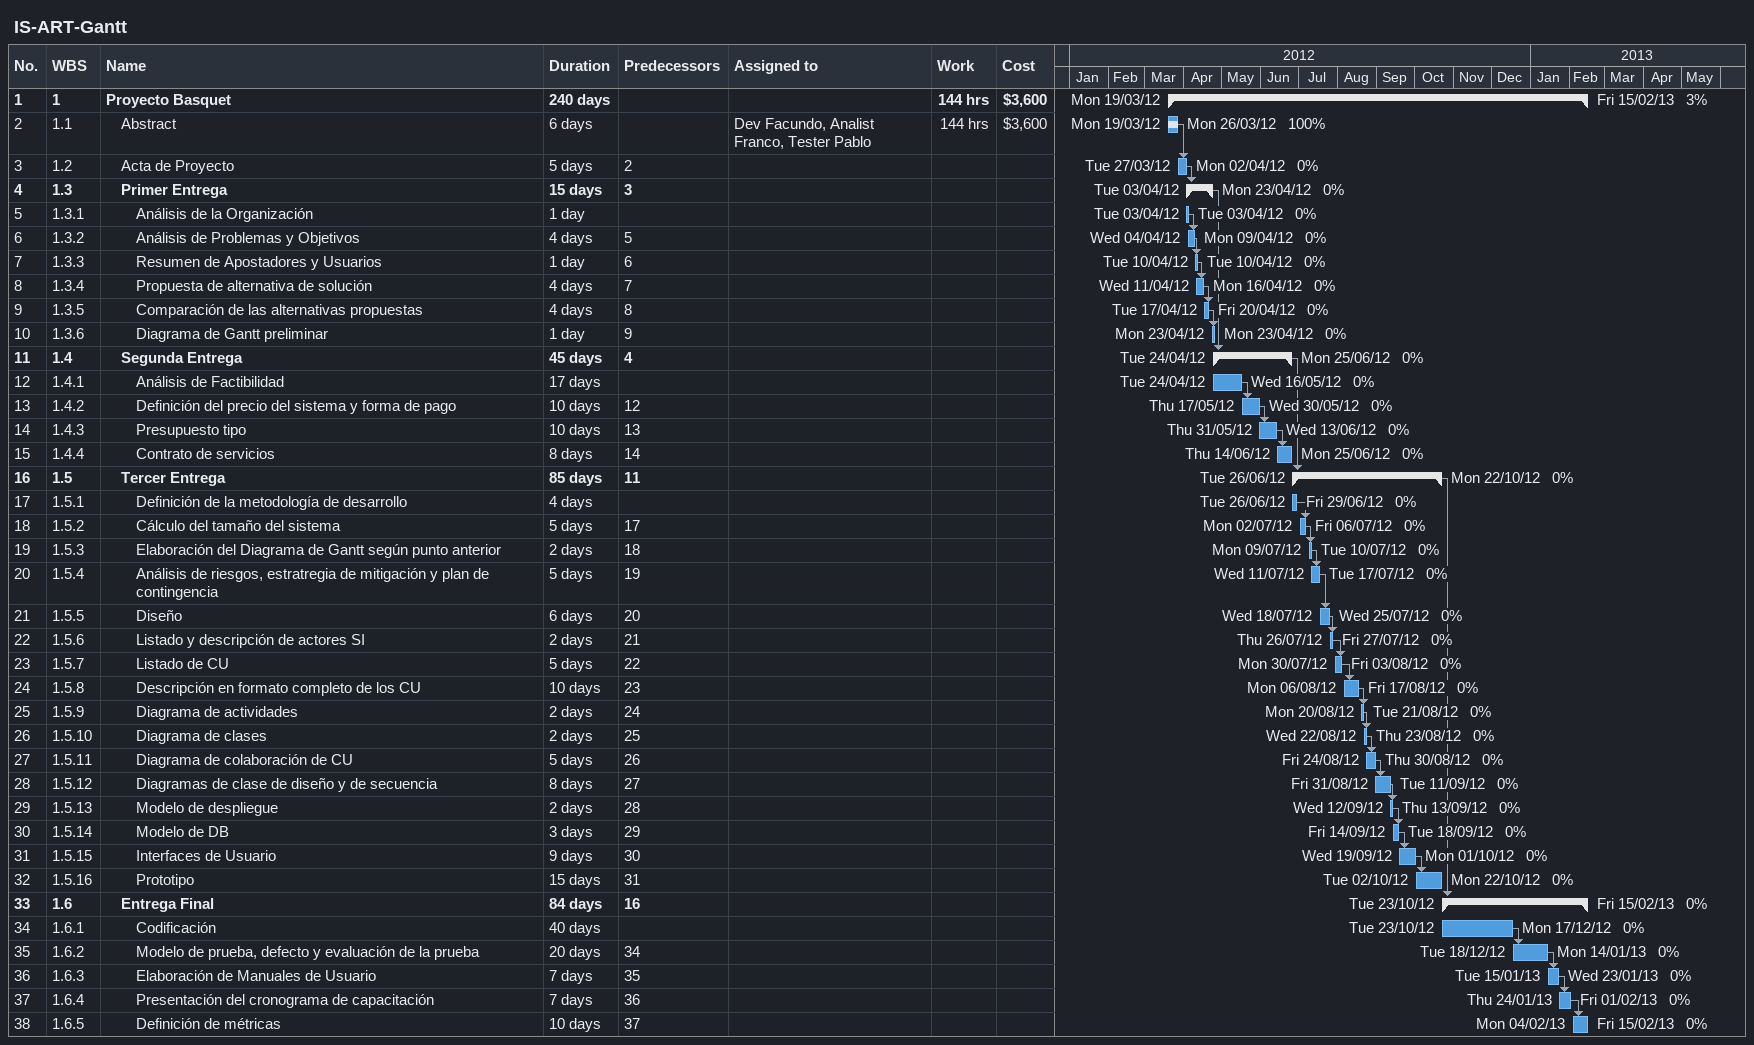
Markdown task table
IS-ART-Gantt

| ID | WBS | Task | Duration | Start | Finish | Predecessors | Resources | % complete | Work (h) | Cost ($) |
|---|---|---|---|---|---|---|---|---|---|---|
| 1 | 1 | **Proyecto Basquet** | 240d | 2012-03-19 | 2013-02-15 |  |  | 3 | 144 | 3600 |
| 2 | 1.1 | Abstract | 6d | 2012-03-19 | 2012-03-26 |  | Dev Facundo, Analist Franco, Tester Pablo | 100 | 144 | 3600 |
| 3 | 1.2 | Acta de Proyecto | 5d | 2012-03-27 | 2012-04-02 | 2 |  | 0 |  |  |
| 4 | 1.3 | **Primer Entrega** | 15d | 2012-04-03 | 2012-04-23 | 3 |  | 0 |  |  |
| 5 | 1.3.1 | Análisis de la Organización | 1d | 2012-04-03 | 2012-04-03 |  |  | 0 |  |  |
| 6 | 1.3.2 | Análisis de Problemas y Objetivos | 4d | 2012-04-04 | 2012-04-09 | 5 |  | 0 |  |  |
| 7 | 1.3.3 | Resumen de Apostadores y Usuarios | 1d | 2012-04-10 | 2012-04-10 | 6 |  | 0 |  |  |
| 8 | 1.3.4 | Propuesta de alternativa de solución | 4d | 2012-04-11 | 2012-04-16 | 7 |  | 0 |  |  |
| 9 | 1.3.5 | Comparación de las alternativas propuestas | 4d | 2012-04-17 | 2012-04-20 | 8 |  | 0 |  |  |
| 10 | 1.3.6 | Diagrama de Gantt preliminar | 1d | 2012-04-23 | 2012-04-23 | 9 |  | 0 |  |  |
| 11 | 1.4 | **Segunda Entrega** | 45d | 2012-04-24 | 2012-06-25 | 4 |  | 0 |  |  |
| 12 | 1.4.1 | Análisis de Factibilidad | 17d | 2012-04-24 | 2012-05-16 |  |  | 0 |  |  |
| 13 | 1.4.2 | Definición del precio del sistema y forma de pago | 10d | 2012-05-17 | 2012-05-30 | 12 |  | 0 |  |  |
| 14 | 1.4.3 | Presupuesto tipo | 10d | 2012-05-31 | 2012-06-13 | 13 |  | 0 |  |  |
| 15 | 1.4.4 | Contrato de servicios | 8d | 2012-06-14 | 2012-06-25 | 14 |  | 0 |  |  |
| 16 | 1.5 | **Tercer Entrega** | 85d | 2012-06-26 | 2012-10-22 | 11 |  | 0 |  |  |
| 17 | 1.5.1 | Definición de la metodología de desarrollo | 4d | 2012-06-26 | 2012-06-29 |  |  | 0 |  |  |
| 18 | 1.5.2 | Cálculo del tamaño del sistema | 5d | 2012-07-02 | 2012-07-06 | 17 |  | 0 |  |  |
| 19 | 1.5.3 | Elaboración del Diagrama de Gantt según punto anterior | 2d | 2012-07-09 | 2012-07-10 | 18 |  | 0 |  |  |
| 20 | 1.5.4 | Análisis de riesgos, estratregia de mitigación y plan de contingencia | 5d | 2012-07-11 | 2012-07-17 | 19 |  | 0 |  |  |
| 21 | 1.5.5 | Diseño | 6d | 2012-07-18 | 2012-07-25 | 20 |  | 0 |  |  |
| 22 | 1.5.6 | Listado y descripción de actores SI | 2d | 2012-07-26 | 2012-07-27 | 21 |  | 0 |  |  |
| 23 | 1.5.7 | Listado de CU | 5d | 2012-07-30 | 2012-08-03 | 22 |  | 0 |  |  |
| 24 | 1.5.8 | Descripción en formato completo de los CU | 10d | 2012-08-06 | 2012-08-17 | 23 |  | 0 |  |  |
| 25 | 1.5.9 | Diagrama de actividades | 2d | 2012-08-20 | 2012-08-21 | 24 |  | 0 |  |  |
| 26 | 1.5.10 | Diagrama de clases | 2d | 2012-08-22 | 2012-08-23 | 25 |  | 0 |  |  |
| 27 | 1.5.11 | Diagrama de colaboración de CU | 5d | 2012-08-24 | 2012-08-30 | 26 |  | 0 |  |  |
| 28 | 1.5.12 | Diagramas de clase de diseño y de secuencia | 8d | 2012-08-31 | 2012-09-11 | 27 |  | 0 |  |  |
| 29 | 1.5.13 | Modelo de despliegue | 2d | 2012-09-12 | 2012-09-13 | 28 |  | 0 |  |  |
| 30 | 1.5.14 | Modelo de DB | 3d | 2012-09-14 | 2012-09-18 | 29 |  | 0 |  |  |
| 31 | 1.5.15 | Interfaces de Usuario | 9d | 2012-09-19 | 2012-10-01 | 30 |  | 0 |  |  |
| 32 | 1.5.16 | Prototipo | 15d | 2012-10-02 | 2012-10-22 | 31 |  | 0 |  |  |
| 33 | 1.6 | **Entrega Final** | 84d | 2012-10-23 | 2013-02-15 | 16 |  | 0 |  |  |
| 34 | 1.6.1 | Codificación | 40d | 2012-10-23 | 2012-12-17 |  |  | 0 |  |  |
| 35 | 1.6.2 | Modelo de prueba, defecto y evaluación de la prueba | 20d | 2012-12-18 | 2013-01-14 | 34 |  | 0 |  |  |
| 36 | 1.6.3 | Elaboración de Manuales de Usuario | 7d | 2013-01-15 | 2013-01-23 | 35 |  | 0 |  |  |
| 37 | 1.6.4 | Presentación del cronograma de capacitación | 7d | 2013-01-24 | 2013-02-01 | 36 |  | 0 |  |  |
| 38 | 1.6.5 | Definición de métricas | 10d | 2013-02-04 | 2013-02-15 | 37 |  | 0 |  |  |
